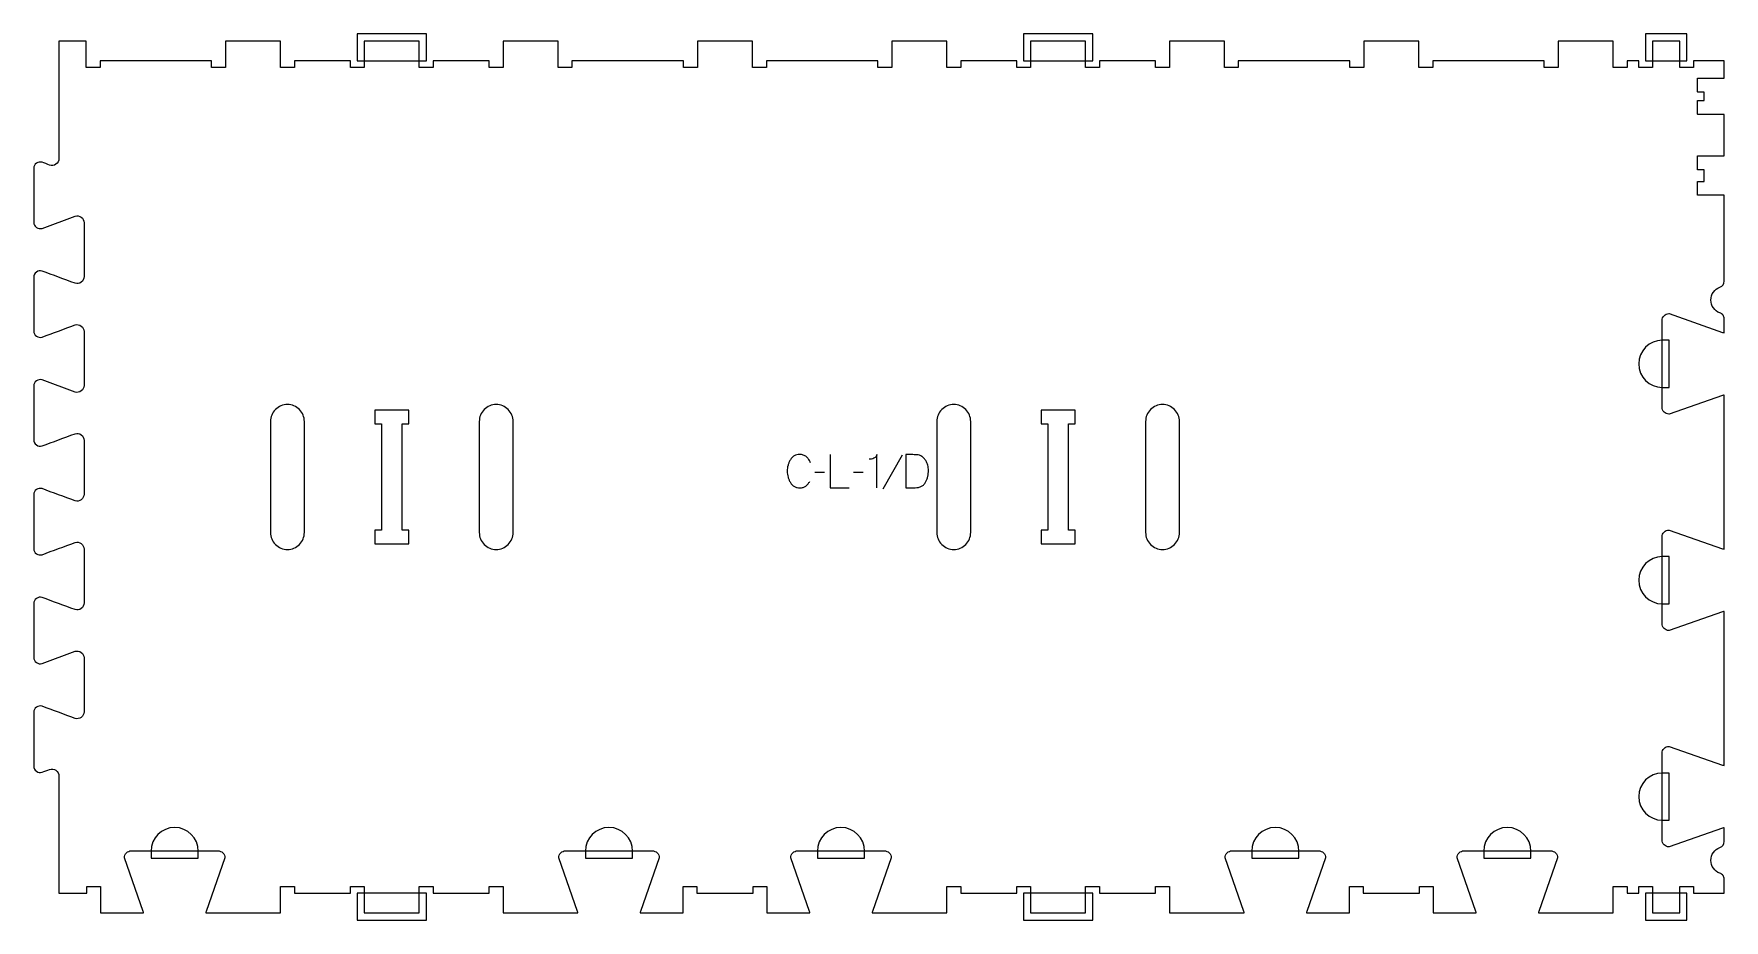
# Model space of a CAD drawing. Extents: x 0 to 1522, y -6 to 792.
import ezdxf

# ---------------------------------------------------------------- set-up
doc = ezdxf.new("R2010")
doc.units = 0
for name, color, linetype in [('1_ANYTOOL_1MMDEEP_LABELS_S', 2, 'CONTINUOUS'), ('3_ANYTOOL_CUTTHROUGH_INSID', 4, 'CONTINUOUS'), ('4_ANYTOOL_CUTTHROUGH_OUTSI', 5, 'CONTINUOUS'), ('5_ANYTOOL_HALF_MILL_9MM_IN', 3, 'CONTINUOUS')]:
    doc.layers.add(name, color=color, linetype=linetype)

msp = doc.modelspace()

# ---------------------------------------------------------------- linework, layer by layer
at = {"layer": '1_ANYTOOL_1MMDEEP_LABELS_S'}
for p, q in [((781.790799, 412.527737), (764.605084, 381.756308)), ((712.062227, 396.88488), (703.276513, 396.799165)), ((746.947942, 396.88488), (738.162227, 396.799165))]:
    msp.add_line(p, q, dxfattribs=at)
for points in [[(699.41937, 405.499165, 0.059291), (697.883209, 408.428582, 0.066881), (695.66937, 410.877737, 0.04529), (694.352384, 411.801614, 0.046757), (692.889013, 412.468808, 0.04633), (691.249101, 412.87314, 0.037303), (689.562227, 412.999165, 0.054828), (687.056587, 412.72358, 0.073548), (684.714013, 411.825951, 0.073729), (682.744691, 410.297718, 0.056205), (681.226513, 408.306308, 0.033355), (680.005344, 405.916432, 0.034965), (679.121156, 403.383094, 0.034911), (678.591128, 400.715087, 0.031589), (678.41937, 397.999165, 0.032085), (678.593873, 395.282537, 0.035383), (679.13187, 392.615237, 0.035431), (680.030359, 390.08008, 0.033598), (681.26937, 387.692022, 0.058628), (682.831571, 385.691137, 0.073381), (684.853299, 384.17238, 0.072539), (687.299272, 383.271326, 0.05208), (689.905084, 382.999165, 0.033243), (691.346459, 383.095102, 0.042283), (692.755084, 383.406308, 0.042766), (693.997781, 383.913397, 0.044269), (695.133656, 384.627737, 0.055485), (697.145451, 386.542638, 0.045948), (698.733656, 388.827737)], [(759.076513, 382.999165), (759.076513, 413.042022, -0.057478), (758.81249, 411.949055, -0.075801), (758.272942, 410.968808, -0.075474), (757.457489, 410.184934, -0.055107), (756.462227, 409.63488, -0.039607), (754.319987, 408.935368, -0.05918), (752.090799, 408.670594)]]:
    msp.add_lwpolyline(points, format="xyb", dxfattribs=at)
msp.add_lwpolyline([(717.205084, 412.999165), (717.205084, 382.999165), (734.305084, 382.999165)], dxfattribs=at)
msp.add_lwpolyline([(785.21937, 412.999165), (785.21937, 382.999165), (793.747942, 383.08488, 0.046402), (796.654316, 383.393056, 0.07465), (799.383656, 384.381308, 0.077785), (801.466641, 385.970331, 0.06915), (803.005084, 388.099165, 0.029998), (804.14261, 390.594481, 0.031416), (804.965799, 393.20988, 0.031395), (805.458443, 395.927202, 0.029153), (805.61937, 398.68488, 0.03275), (805.46689, 401.010302, 0.035889), (804.997942, 403.292022, 0.03592), (804.213083, 405.46739, 0.033706), (803.133656, 407.513451, 0.042675), (801.575173, 409.603203, 0.065683), (799.614013, 411.300951, 0.068103), (797.516287, 412.304859, 0.065471), (795.226513, 412.720594, 0.005437), (790.224392, 412.910649, 0.00471)], format="xyb", close=True, dxfattribs=at)
at = {"layer": '3_ANYTOOL_CUTTHROUGH_INSID'}
for points in [[(213.113183, 342.750006, 0.198912), (217.579804, 331.966625, 0.198912), (228.363184, 327.500003, 0.198912), (239.146563, 331.966626, 0.198912), (243.613183, 342.750007), (243.613183, 442.749993, 0.198912), (239.146563, 453.533374, 0.198912), (228.363183, 457.999997, 0.198912), (217.579804, 453.533374, 0.198912), (213.113183, 442.749993)], [(401.113183, 342.750006, 0.198912), (405.579804, 331.966625, 0.414214), (427.146563, 331.966626, 0.198912), (431.613183, 342.750007), (431.613183, 442.749993, 0.198912), (427.146563, 453.533374, 0.198912), (416.363183, 457.999997, 0.198912), (405.579804, 453.533374, 0.198912), (401.113183, 442.749993)], [(813.113183, 342.750006, 0.198912), (817.579804, 331.966625, 0.414214), (839.146563, 331.966626, 0.198912), (843.613183, 342.750007), (843.613183, 442.749993, 0.198912), (839.146563, 453.533374, 0.198912), (828.363183, 457.999997, 0.198912), (817.579804, 453.533374, 0.198912), (813.113183, 442.749993)], [(1001.113183, 342.750006, 0.198912), (1005.579804, 331.966625, 0.198912), (1016.363184, 327.500003, 0.198912), (1027.146563, 331.966626, 0.198912), (1031.613183, 342.750007), (1031.613183, 442.749993, 0.198912), (1027.146563, 453.533374, 0.198912), (1016.363183, 457.999997, 0.198912), (1005.579804, 453.533374, 0.198912), (1001.113183, 442.749993)]]:
    msp.add_lwpolyline(points, format="xyb", close=True, dxfattribs=at)
for points in [[(337.613183, 332.5), (337.613183, 345), (331.613183, 345), (331.613183, 440.5), (337.613183, 440.5), (337.613183, 453), (307.113183, 453), (307.113183, 440.5), (313.113183, 440.5), (313.113183, 345), (307.113183, 345), (307.113183, 332.5)], [(937.613183, 332.5), (937.613183, 345), (931.613183, 345), (931.613183, 440.5), (937.613183, 440.5), (937.613183, 453), (907.113183, 453), (907.113183, 440.5), (913.113183, 440.5), (913.113183, 345), (907.113183, 345), (907.113183, 332.5)]]:
    msp.add_lwpolyline(points, close=True, dxfattribs=at)
at = {"layer": '4_ANYTOOL_CUTTHROUGH_OUTSI'}
msp.add_lwpolyline([(1494.613183, 767.5), (1494.613183, 761.75, -0.414214), (1494.363183, 761.5), (1482.363183, 761.5, -0.414214), (1482.113183, 761.75), (1482.113183, 785.5), (1457.613183, 785.5), (1457.613183, 761.75, -0.414214), (1457.363183, 761.5), (1445.363183, 761.5, -0.414214), (1445.113183, 761.75), (1445.113183, 767.5), (1434.613183, 767.5), (1434.613183, 761.75, -0.414214), (1434.363183, 761.5), (1422.363183, 761.5, -0.414214), (1422.113183, 761.75), (1422.113183, 785.5), (1372.613183, 785.5), (1372.613183, 761.75, -0.414214), (1372.363183, 761.5), (1360.363183, 761.5, -0.414214), (1360.113183, 761.75), (1360.113183, 767.5), (1259.613183, 767.5), (1259.613183, 761.75, -0.414214), (1259.363183, 761.5), (1247.363183, 761.5, -0.414214), (1247.113183, 761.75), (1247.113183, 785.5), (1197.613183, 785.5), (1197.613183, 761.75, -0.414214), (1197.363183, 761.5), (1185.363183, 761.5, -0.414214), (1185.113183, 761.75), (1185.113183, 767.5), (1084.613183, 767.5), (1084.613183, 761.75, -0.414214), (1084.363183, 761.5), (1072.363183, 761.5, -0.414214), (1072.113183, 761.75), (1072.113183, 785.5), (1022.613183, 785.5), (1022.613183, 761.75, -0.414214), (1022.363183, 761.5), (1010.363183, 761.5, -0.414214), (1010.113183, 761.75), (1010.113183, 767.5), (959.613183, 767.5), (959.613183, 761.75, -0.414214), (959.363183, 761.5), (947.363183, 761.5, -0.414214), (947.113183, 761.75), (947.113183, 785.5), (897.613183, 785.5), (897.613183, 761.75, -0.414214), (897.363183, 761.5), (885.363183, 761.5, -0.414214), (885.113183, 761.75), (885.113183, 767.5), (834.613183, 767.5), (834.613183, 761.75, -0.414214), (834.363183, 761.5), (822.363183, 761.5, -0.414214), (822.113183, 761.75), (822.113183, 785.5), (772.613183, 785.5), (772.613183, 761.75, -0.414214), (772.363183, 761.5), (760.363183, 761.5, -0.414214), (760.113183, 761.75), (760.113183, 767.5), (659.613183, 767.5), (659.613183, 761.75, -0.414214), (659.363183, 761.5), (647.363183, 761.5, -0.414214), (647.113183, 761.75), (647.113183, 785.5), (597.613183, 785.5), (597.613183, 761.75, -0.414214), (597.363183, 761.5), (585.363183, 761.5, -0.414214), (585.113183, 761.75), (585.113183, 767.5), (484.613183, 767.5), (484.613183, 761.75, -0.414214), (484.363183, 761.5), (472.363183, 761.5, -0.414214), (472.113183, 761.75), (472.113183, 785.5), (422.613183, 785.5), (422.613183, 761.75, -0.414214), (422.363183, 761.5), (410.363183, 761.5, -0.414214), (410.113183, 761.75), (410.113183, 767.5), (359.613183, 767.5), (359.613183, 761.75, -0.414214), (359.363183, 761.5), (347.363183, 761.5, -0.414214), (347.113183, 761.75), (347.113183, 785.5), (297.613183, 785.5), (297.613183, 761.75, -0.414214), (297.363183, 761.5), (285.363183, 761.5, -0.414214), (285.113183, 761.75), (285.113183, 767.5), (234.613183, 767.5), (234.613183, 761.75, -0.414214), (234.363183, 761.5), (222.363183, 761.5, -0.414214), (222.113183, 761.75), (222.113183, 785.5), (172.613183, 785.5), (172.613183, 761.75, -0.414214), (172.363183, 761.5), (160.363183, 761.5, -0.414214), (160.113183, 761.75), (160.113183, 767.5), (59.613183, 767.5), (59.613183, 761.75, -0.414214), (59.363183, 761.5), (47.363183, 761.5, -0.414214), (47.113183, 761.75), (47.113183, 785.5), (22.613183, 785.5), (22.613183, 679.61656, -0.522099), (14.197278, 673.753851, 0.000017), (7.390114, 676.268403, 0.236337), (2.320384, 675.369382, 0.237079), (0.002735, 670.756196), (0.002279, 622.250112, 0.237079), (2.319928, 617.636929, 0.237104), (7.404445, 616.74284), (37.165647, 627.737439, -0.015604), (37.180442, 627.742386, -0.237079), (42.707182, 626.770302, -0.237079), (45.226366, 621.75597), (45.22591, 573.249886, -0.237079), (42.706726, 568.235556, -0.237077), (37.180133, 567.263472, -0.015611), (37.165331, 567.268421, 0.000004), (7.389658, 578.268403, 0.236337), (2.319928, 577.369382, 0.237079), (0.002279, 572.756196), (0.001823, 524.250112, 0.237079), (2.319473, 519.636929, 0.237104), (7.403989, 518.74284, -0.000004), (37.165191, 529.737439, -0.015604), (37.179986, 529.742386, -0.237079), (42.706726, 528.770302, -0.237079), (45.22591, 523.75597), (45.225455, 475.249886, -0.237079), (42.706271, 470.235556, -0.237077), (37.179677, 469.263472, -0.015611), (37.164876, 469.268421), (7.389202, 480.268403, 0.236337), (2.319473, 479.369382, 0.237079), (0.001823, 474.756196), (0.001367, 426.250112, 0.237079), (2.319017, 421.636929, 0.237104), (7.403533, 420.74284, -0.000004), (37.164735, 431.737439, -0.015604), (37.17953, 431.742386, -0.237079), (42.706271, 430.770302, -0.237079), (45.225455, 425.75597), (45.224999, 377.249886, -0.237079), (42.705815, 372.235556, -0.237077), (37.179221, 371.263472, -0.015611), (37.16442, 371.268421, 0.000004), (7.388746, 382.268403, 0.236337), (2.319017, 381.369382, 0.237079), (0.001367, 376.756196), (0.000912, 328.250112, 0.237079), (2.318561, 323.636929, 0.237104), (7.403078, 322.74284, -0.000004), (37.164279, 333.737439, -0.015604), (37.179075, 333.742386, -0.237079), (42.705815, 332.770302, -0.237079), (45.224999, 327.75597), (45.224543, 279.249125, -0.237079), (42.705359, 274.234795, -0.237077), (37.178765, 273.262711, -0.015611), (37.163964, 273.26766, 0.000004), (7.38829, 284.267643, 0.236337), (2.318561, 283.368621, 0.237079), (0.000912, 278.755436), (0.000456, 230.249351, 0.237079), (2.318105, 225.636168, 0.237104), (7.402622, 224.742079), (37.163824, 235.736678, -0.015604), (37.178619, 235.741625, -0.237079), (42.705359, 234.769541, -0.237079), (45.224543, 229.755209), (45.224087, 181.249125, -0.237079), (42.704903, 176.234795, -0.237077), (37.17831, 175.262711, -0.015611), (37.163508, 175.26766, 0.000004), (7.387835, 186.267643, 0.236337), (2.318105, 185.368621, 0.237079), (0.000456, 180.755436), (0, 132.249351, 0.237079), (2.317649, 127.636168, 0.237104), (7.402166, 126.742079, -0.000017), (14.197522, 129.252477, -0.245331), (19.935796, 128.517927, -0.245331), (22.613183, 123.389678), (22.613183, 18), (47.613183, 18), (47.613183, 23.75, -0.414214), (47.863183, 24), (59.863183, 24, -0.414214), (60.113183, 23.75), (60.113183, 0), (98.710662, 0, 0.06141), (98.475752, 1.39487), (81.580219, 49.667412, -0.084368), (81.566183, 49.75, -0.414214), (87.816183, 56), (165.816183, 56, -0.414214), (172.066183, 49.75, -0.084368), (172.052148, 49.667412), (155.153035, 1.383805, 0.0608), (154.921704, 0), (222.113183, 0), (222.113183, 23.75, -0.414214), (222.363183, 24), (234.363183, 24, -0.414214), (234.613183, 23.75), (234.613183, 18), (285.113183, 18), (285.113183, 23.75, -0.414214), (285.363183, 24), (297.363183, 24, -0.414214), (297.613183, 23.75), (297.613183, 0), (347.113183, 0), (347.113183, 23.75, -0.414214), (347.363183, 24), (359.363183, 24, -0.414214), (359.613183, 23.75), (359.613183, 18), (410.113183, 18), (410.113183, 23.75, -0.414214), (410.363183, 24), (422.363183, 24, -0.414214), (422.613183, 23.75), (422.613183, 0), (489.804746, 0, 0.061784), (489.569752, 1.39487), (472.674219, 49.667412, -0.084368), (472.660183, 49.75, -0.414214), (478.910183, 56), (556.910183, 56, -0.414214), (563.160183, 49.75, -0.084368), (563.146148, 49.667412), (546.247035, 1.383805, 0.0608), (546.015704, 0), (584.613183, 0), (584.613183, 23.75, -0.414214), (584.863183, 24), (596.863183, 24, -0.414214), (597.113183, 23.75), (597.113183, 18), (647.613183, 18), (647.613183, 23.75, -0.414214), (647.863183, 24), (659.863183, 24, -0.414214), (660.113183, 23.75), (660.113183, 0), (698.710746, 0, 0.061784), (698.475752, 1.39487), (681.580219, 49.667412, -0.084368), (681.566183, 49.75, -0.414214), (687.816183, 56), (765.816183, 56, -0.414214), (772.066183, 49.75, -0.084368), (772.052148, 49.667412), (755.153035, 1.383805, 0.0608), (754.921704, 0), (822.113183, 0), (822.113183, 23.75, -0.414214), (822.363183, 24), (834.363183, 24, -0.414214), (834.613183, 23.75), (834.613183, 18), (885.113183, 18), (885.113183, 23.75, -0.414214), (885.363183, 24), (897.363183, 24, -0.414214), (897.613183, 23.75), (897.613183, 0), (947.113183, 0), (947.113183, 23.75, -0.414214), (947.363183, 24), (959.363183, 24, -0.414214), (959.613183, 23.75), (959.613183, 18), (1010.113183, 18), (1010.113183, 23.75, -0.414214), (1010.363183, 24), (1022.363183, 24, -0.414214), (1022.613183, 23.75), (1022.613183, 0), (1089.804746, 0, 0.061784), (1089.569752, 1.39487), (1072.674219, 49.667412, -0.084368), (1072.660183, 49.75, -0.414214), (1078.910183, 56), (1156.910183, 56, -0.414214), (1163.160183, 49.75, -0.084368), (1163.146148, 49.667412), (1146.247035, 1.383805, 0.0608), (1146.015704, 0), (1184.613183, 0), (1184.613183, 23.75, -0.414214), (1184.863183, 24), (1196.863183, 24, -0.414214), (1197.113183, 23.75), (1197.113183, 18), (1247.613183, 18), (1247.613183, 23.75, -0.414214), (1247.863183, 24), (1259.863183, 24, -0.414214), (1260.113183, 23.75), (1260.113183, 0), (1298.710746, 0, 0.061784), (1298.475752, 1.39487), (1281.580219, 49.667412, -0.084368), (1281.566183, 49.75, -0.414214), (1287.816183, 56), (1365.816183, 56, -0.414214), (1372.066183, 49.75, -0.084368), (1372.052148, 49.667412), (1355.153035, 1.383805, 0.0608), (1354.921704, 0), (1422.113183, 0), (1422.113183, 23.75, -0.414214), (1422.363183, 24), (1434.363183, 24, -0.414214), (1434.613183, 23.75), (1434.613183, 18), (1445.113183, 18), (1445.113183, 23.75, -0.414214), (1445.363183, 24), (1457.363183, 24, -0.414214), (1457.613183, 23.75), (1457.613183, 0), (1482.113183, 0), (1482.113183, 23.75, -0.414214), (1482.363183, 24), (1494.363183, 24, -0.414214), (1494.613183, 23.75), (1494.613183, 18), (1522.113183, 18), (1522.113183, 30.404437, 0.155096), (1521.058038, 33.724201, 0.155096), (1518.27985, 35.825589, -0.707107), (1518.27985, 58.924411, 0.317837), (1522.113183, 64.345563), (1522.113183, 76.744479, 0.06141), (1520.718313, 76.509569), (1472.445771, 59.614035, -0.084368), (1472.363183, 59.6, -0.414214), (1466.113183, 65.85), (1466.113183, 143.85, -0.414214), (1472.363183, 150.1, -0.084368), (1472.445771, 150.085965), (1520.729378, 133.186852, 0.061178), (1522.113183, 132.955437), (1522.113183, 271.644479, 0.06141), (1520.718313, 271.409569), (1472.445771, 254.514035, -0.084368), (1472.363183, 254.5, -0.414214), (1466.113183, 260.75), (1466.113183, 338.75, -0.414214), (1472.363183, 345, -0.084368), (1472.445771, 344.985965), (1520.729378, 328.086852, 0.061178), (1522.113183, 327.855437), (1522.113183, 466.544479, 0.06141), (1520.718313, 466.309569), (1472.445771, 449.414035, -0.084368), (1472.363183, 449.4, -0.414214), (1466.113183, 455.65), (1466.113183, 533.65, -0.414214), (1472.363183, 539.9, -0.084368), (1472.445771, 539.885965), (1520.729378, 522.986852, 0.061178), (1522.113183, 522.755437), (1522.113183, 535.154437, 0.155096), (1521.058038, 538.474201, 0.155096), (1518.27985, 540.575589, -0.707107), (1518.27985, 563.674411, 0.317837), (1522.113183, 569.095563), (1522.113183, 646.5), (1498.363183, 646.5, -0.414214), (1498.113183, 646.75), (1498.113183, 658.75, -0.414214), (1498.363183, 659), (1504.113183, 659), (1504.113183, 669.5), (1498.363183, 669.5, -0.414214), (1498.113183, 669.75), (1498.113183, 681.75, -0.414214), (1498.363183, 682), (1522.113183, 682), (1522.113183, 719.412), (1498.363183, 719.412, -0.414214), (1498.113183, 719.662), (1498.113183, 731.662, -0.414214), (1498.363183, 731.912), (1504.113183, 731.912), (1504.113183, 739.5), (1498.363183, 739.5, -0.414214), (1498.113183, 739.75), (1498.113183, 751.75, -0.414214), (1498.363183, 752), (1522.113183, 752), (1522.113183, 767.5)], format="xyb", close=True, dxfattribs=at)
at = {"layer": '5_ANYTOOL_HALF_MILL_9MM_IN'}
for points in [[(297.113183, 767.5), (347.613183, 767.5), (353.613183, 767.5), (353.613183, 792), (347.353183, 792), (297.373183, 792), (291.113183, 792), (291.113183, 767.5)], [(897.113183, 767.5), (947.613183, 767.5), (953.613183, 767.5), (953.613183, 792), (947.353183, 792), (897.373183, 792), (891.113183, 792), (891.113183, 767.5)], [(1457.113183, 767.5), (1482.613183, 767.5), (1488.613183, 767.5), (1488.613183, 792), (1482.353183, 792), (1457.373183, 792), (1451.113183, 792), (1451.113183, 767.5)], [(347.613183, 18), (297.113183, 18), (291.113183, 18), (291.113183, -0.24), (291.113183, -6.5), (347.353183, -6.5), (353.613183, -6.5), (353.613183, 18)], [(947.613183, 18), (897.113183, 18), (891.113183, 18), (891.113183, -0.24), (891.113183, -6.5), (947.353183, -6.5), (953.613183, -6.5), (953.613183, 18)], [(1482.613183, 18), (1457.113183, 18), (1451.113183, 18), (1451.113183, -0.24), (1451.113183, -6.5), (1482.353183, -6.5), (1488.613183, -6.5), (1488.613183, 18)]]:
    msp.add_lwpolyline(points, close=True, dxfattribs=at)
for points in [[(1466.613183, 515.9), (1466.363183, 515.9, 1), (1466.363183, 473.4), (1472.613183, 473.4), (1472.613183, 515.9)], [(1466.613183, 321), (1466.363183, 321, 1), (1466.363183, 278.5), (1472.613183, 278.5), (1472.613183, 321)], [(1466.613183, 126.1), (1466.363183, 126.1, 1), (1466.363183, 83.6), (1472.613183, 83.6), (1472.613183, 126.1)], [(148.066183, 55.75, 1), (105.566183, 55.75), (105.566183, 49.5), (148.066183, 49.5)], [(539.160183, 55.75, 1), (496.660183, 55.75), (496.660183, 49.5), (539.160183, 49.5)], [(748.066183, 55.75, 1), (705.566183, 55.75), (705.566183, 49.5), (748.066183, 49.5)], [(1139.160183, 55.75, 1), (1096.660183, 55.75), (1096.660183, 49.5), (1139.160183, 49.5)], [(1348.066183, 55.75, 1), (1305.566183, 55.75), (1305.566183, 49.5), (1348.066183, 49.5)]]:
    msp.add_lwpolyline(points, format="xyb", close=True, dxfattribs=at)

doc.saveas('drawing.dxf')
